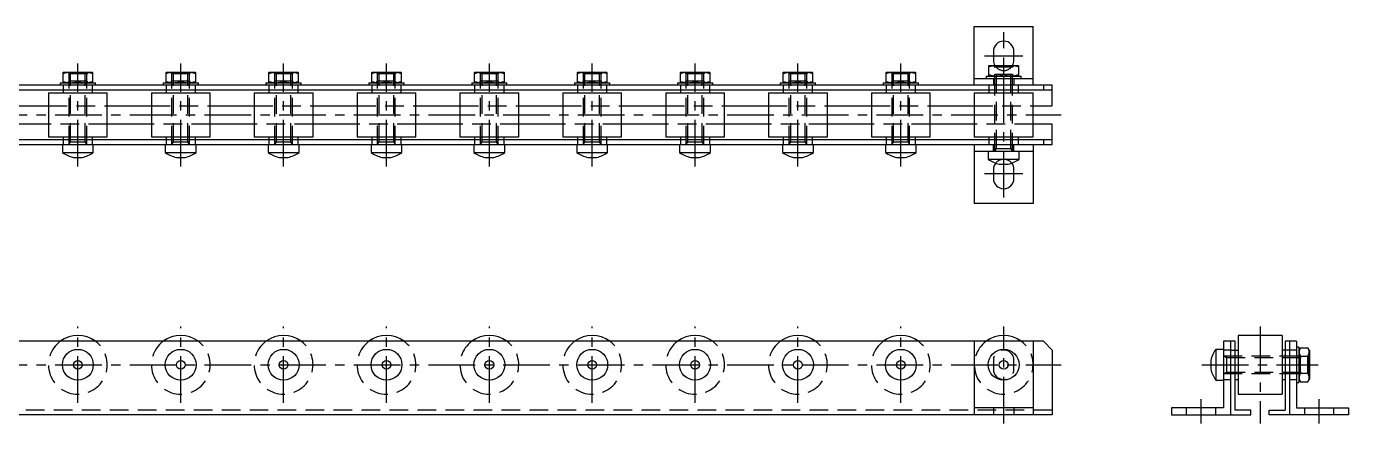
# Model space of a CAD drawing. Extents: x -3 to 869, y -8 to 142.
# Drawn here: x 419 to 868.8, y 7 to 142.1 of the extents above; entities that cross this region are included whole.
import ezdxf

# ---------------------------------------------------------------- set-up
doc = ezdxf.new("R2010")
doc.units = 0
doc.header["$LTSCALE"] = 0.5
doc.linetypes.add('CENTER', pattern=[50.8, 31.75, -6.35, 6.35, -6.35])
doc.linetypes.add('DASHED', pattern=[19.05, 12.7, -6.35])
for name, color, linetype in [('MSM_CENTER', 1, 'CENTER'), ('MSM_CONTINUOUS', 7, 'CONTINUOUS'), ('MSM_DASHED', 4, 'DASHED')]:
    doc.layers.add(name, color=color, linetype=linetype)

msp = doc.modelspace()

# ---------------------------------------------------------------- linework, layer by layer
at = {"layer": 'MSM_CENTER'}
for p, q in [((751.5, 83.91), (751.5, 140.11)), ((745, 132.11), (758, 132.11)), ((436.5, 94.51), (436.5, 129.51)), ((471.5, 94.51), (471.5, 129.51)), ((506.5, 94.51), (506.5, 129.51)), ((541.5, 94.51), (541.5, 129.51)), ((576.5, 94.51), (576.5, 129.51)), ((611.5, 94.51), (611.5, 129.51)), ((646.5, 94.51), (646.5, 129.51)), ((681.5, 94.51), (681.5, 129.51)), ((716.5, 94.51), (716.5, 129.51)), ((-3, 112.01), (771, 112.01)), ((758, 91.91), (745, 91.91)), ((436.5, 14), (436.5, 40)), ((471.5, 14), (471.5, 40)), ((506.5, 14), (506.5, 40)), ((541.5, 14), (541.5, 40)), ((576.5, 14), (576.5, 40)), ((611.5, 14), (611.5, 40)), ((646.5, 14), (646.5, 40)), ((681.5, 14), (681.5, 40)), ((716.5, 14), (716.5, 40)), ((751.5, 7), (751.5, 40)), ((838.74, 40), (838.74, 7)), ((-3, 27), (771, 27)), ((818.94, 27), (858.54, 27)), ((818.64, 7), (818.64, 15.3)), ((858.84, 7), (858.84, 15.3))]:
    msp.add_line(p, q, dxfattribs=at)
at = {"layer": 'MSM_CONTINUOUS'}
for p, q in [((741.5, 122.11), (741.5, 142.11)), ((741.5, 142.11), (761.5, 142.11)), ((761.5, 122.11), (761.5, 142.11)), ((748, 133.61), (748, 130.61)), ((755, 130.61), (755, 133.61)), ((431.6, 126.51), (431.5, 126.45)), ((431.5, 122.97), (431.5, 126.45)), ((431.6, 126.51), (441.4, 126.51)), ((436.5, 123.42), (436.5, 126.01)), ((441.5, 126.45), (441.4, 126.51)), ((441.5, 126.45), (441.5, 122.97)), ((466.6, 126.51), (466.5, 126.45)), ((466.5, 122.97), (466.5, 126.45)), ((466.6, 126.51), (476.4, 126.51)), ((471.5, 123.42), (471.5, 126.01)), ((476.5, 126.45), (476.4, 126.51)), ((476.5, 126.45), (476.5, 122.97)), ((501.6, 126.51), (501.5, 126.45)), ((501.5, 122.97), (501.5, 126.45)), ((501.6, 126.51), (511.4, 126.51)), ((506.5, 123.42), (506.5, 126.01)), ((511.5, 126.45), (511.4, 126.51)), ((511.5, 126.45), (511.5, 122.97)), ((536.6, 126.51), (536.5, 126.45)), ((536.5, 122.97), (536.5, 126.45)), ((536.6, 126.51), (546.4, 126.51)), ((541.5, 123.42), (541.5, 126.01)), ((546.5, 126.45), (546.4, 126.51)), ((546.5, 126.45), (546.5, 122.97)), ((571.6, 126.51), (571.5, 126.45)), ((571.5, 122.97), (571.5, 126.45)), ((571.6, 126.51), (581.4, 126.51)), ((576.5, 123.42), (576.5, 126.01)), ((581.5, 126.45), (581.4, 126.51)), ((581.5, 126.45), (581.5, 122.97)), ((606.6, 126.51), (606.5, 126.45)), ((606.5, 122.97), (606.5, 126.45)), ((606.6, 126.51), (616.4, 126.51)), ((611.5, 123.42), (611.5, 126.01)), ((616.5, 126.45), (616.4, 126.51)), ((616.5, 126.45), (616.5, 122.97)), ((641.6, 126.51), (641.5, 126.45)), ((641.5, 122.97), (641.5, 126.45)), ((641.6, 126.51), (651.4, 126.51)), ((646.5, 123.42), (646.5, 126.01)), ((651.5, 126.45), (651.4, 126.51)), ((651.5, 126.45), (651.5, 122.97)), ((676.6, 126.51), (676.5, 126.45)), ((676.5, 122.97), (676.5, 126.45)), ((676.6, 126.51), (686.4, 126.51)), ((681.5, 123.42), (681.5, 126.01)), ((686.5, 126.45), (686.4, 126.51)), ((686.5, 126.45), (686.5, 122.97)), ((711.6, 126.51), (711.5, 126.45)), ((711.5, 122.97), (711.5, 126.45)), ((711.6, 126.51), (721.4, 126.51)), ((716.5, 123.42), (716.5, 126.01)), ((721.5, 126.45), (721.4, 126.51)), ((721.5, 126.45), (721.5, 122.97)), ((746.6, 128.81), (746.5, 128.75)), ((746.5, 125.27), (746.5, 128.75)), ((746.6, 128.81), (756.4, 128.81)), ((751.5, 125.72), (751.5, 128.31)), ((756.5, 128.75), (756.4, 128.81)), ((756.5, 128.75), (756.5, 125.27)), ((768, 122.11), (0, 122.11)), ((430.5, 122.91), (430.5, 122.11)), ((430.5, 122.91), (442.5, 122.91)), ((431.5, 122.97), (431.6, 122.91)), ((441.4, 122.91), (441.5, 122.97)), ((442.5, 122.11), (442.5, 122.91)), ((465.5, 122.91), (465.5, 122.11)), ((465.5, 122.91), (477.5, 122.91)), ((466.5, 122.97), (466.6, 122.91)), ((476.4, 122.91), (476.5, 122.97)), ((477.5, 122.11), (477.5, 122.91)), ((500.5, 122.91), (500.5, 122.11)), ((500.5, 122.91), (512.5, 122.91)), ((501.5, 122.97), (501.6, 122.91)), ((511.4, 122.91), (511.5, 122.97)), ((512.5, 122.11), (512.5, 122.91)), ((535.5, 122.91), (535.5, 122.11)), ((535.5, 122.91), (547.5, 122.91)), ((536.5, 122.97), (536.6, 122.91)), ((546.4, 122.91), (546.5, 122.97)), ((547.5, 122.11), (547.5, 122.91)), ((570.5, 122.91), (570.5, 122.11)), ((570.5, 122.91), (582.5, 122.91)), ((571.5, 122.97), (571.6, 122.91)), ((581.4, 122.91), (581.5, 122.97)), ((582.5, 122.11), (582.5, 122.91)), ((605.5, 122.91), (605.5, 122.11)), ((605.5, 122.91), (617.5, 122.91)), ((606.5, 122.97), (606.6, 122.91)), ((616.4, 122.91), (616.5, 122.97)), ((617.5, 122.11), (617.5, 122.91)), ((640.5, 122.91), (640.5, 122.11)), ((640.5, 122.91), (652.5, 122.91)), ((641.5, 122.97), (641.6, 122.91)), ((651.4, 122.91), (651.5, 122.97)), ((652.5, 122.11), (652.5, 122.91)), ((675.5, 122.91), (675.5, 122.11)), ((675.5, 122.91), (687.5, 122.91)), ((676.5, 122.97), (676.6, 122.91)), ((686.4, 122.91), (686.5, 122.97)), ((687.5, 122.11), (687.5, 122.91)), ((710.5, 122.91), (710.5, 122.11)), ((710.5, 122.91), (722.5, 122.91)), ((711.5, 122.97), (711.6, 122.91)), ((721.4, 122.91), (721.5, 122.97)), ((722.5, 122.11), (722.5, 122.91)), ((741.5, 124.41), (761.5, 124.41)), ((745.5, 125.21), (745.5, 124.41)), ((745.5, 125.21), (757.5, 125.21)), ((746.5, 125.27), (746.6, 125.21)), ((756.4, 125.21), (756.5, 125.27)), ((757.5, 124.41), (757.5, 125.21)), ((765, 122.11), (765, 120.51)), ((768, 115.11), (768, 122.11)), ((0, 120.51), (768, 120.51)), ((426.5, 119.51), (426.5, 104.51)), ((426.5, 119.51), (446.5, 119.51)), ((431.5, 120.51), (431.5, 119.51)), ((441.5, 119.51), (441.5, 120.51)), ((446.5, 104.51), (446.5, 119.51)), ((461.5, 119.51), (461.5, 104.51)), ((461.5, 119.51), (481.5, 119.51)), ((466.5, 120.51), (466.5, 119.51)), ((476.5, 119.51), (476.5, 120.51)), ((481.5, 104.51), (481.5, 119.51)), ((496.5, 119.51), (496.5, 104.51)), ((496.5, 119.51), (516.5, 119.51)), ((501.5, 120.51), (501.5, 119.51)), ((511.5, 119.51), (511.5, 120.51)), ((516.5, 104.51), (516.5, 119.51)), ((531.5, 119.51), (531.5, 104.51)), ((531.5, 119.51), (551.5, 119.51)), ((536.5, 120.51), (536.5, 119.51)), ((546.5, 119.51), (546.5, 120.51)), ((551.5, 104.51), (551.5, 119.51)), ((566.5, 119.51), (566.5, 104.51)), ((566.5, 119.51), (586.5, 119.51)), ((571.5, 120.51), (571.5, 119.51)), ((581.5, 119.51), (581.5, 120.51)), ((586.5, 104.51), (586.5, 119.51)), ((601.5, 119.51), (601.5, 104.51)), ((601.5, 119.51), (621.5, 119.51)), ((606.5, 120.51), (606.5, 119.51)), ((616.5, 119.51), (616.5, 120.51)), ((621.5, 104.51), (621.5, 119.51)), ((636.5, 119.51), (636.5, 104.51)), ((636.5, 119.51), (656.5, 119.51)), ((641.5, 120.51), (641.5, 119.51)), ((651.5, 119.51), (651.5, 120.51)), ((656.5, 104.51), (656.5, 119.51)), ((671.5, 119.51), (671.5, 104.51)), ((671.5, 119.51), (691.5, 119.51)), ((676.5, 120.51), (676.5, 119.51)), ((686.5, 119.51), (686.5, 120.51)), ((691.5, 104.51), (691.5, 119.51)), ((706.5, 119.51), (706.5, 104.51)), ((706.5, 119.51), (726.5, 119.51)), ((711.5, 120.51), (711.5, 119.51)), ((721.5, 119.51), (721.5, 120.51)), ((726.5, 104.51), (726.5, 119.51)), ((741.5, 119.51), (741.5, 104.51)), ((741.5, 119.51), (761.5, 119.51)), ((746.5, 120.51), (746.5, 119.51)), ((756.5, 119.51), (756.5, 120.51)), ((761.5, 104.51), (761.5, 119.51)), ((411.5, 115.11), (426.5, 115.11)), ((446.5, 115.11), (461.5, 115.11)), ((481.5, 115.11), (496.5, 115.11)), ((516.5, 115.11), (531.5, 115.11)), ((551.5, 115.11), (566.5, 115.11)), ((586.5, 115.11), (601.5, 115.11)), ((621.5, 115.11), (636.5, 115.11)), ((656.5, 115.11), (671.5, 115.11)), ((691.5, 115.11), (706.5, 115.11)), ((726.5, 115.11), (741.5, 115.11)), ((761.5, 115.11), (768, 115.11)), ((426.5, 108.91), (411.5, 108.91)), ((461.5, 108.91), (446.5, 108.91)), ((496.5, 108.91), (481.5, 108.91)), ((531.5, 108.91), (516.5, 108.91)), ((566.5, 108.91), (551.5, 108.91)), ((601.5, 108.91), (586.5, 108.91)), ((636.5, 108.91), (621.5, 108.91)), ((671.5, 108.91), (656.5, 108.91)), ((706.5, 108.91), (691.5, 108.91)), ((741.5, 108.91), (726.5, 108.91)), ((768, 108.91), (761.5, 108.91)), ((768, 101.91), (768, 108.91)), ((768, 103.51), (0, 103.51)), ((426.5, 104.51), (446.5, 104.51)), ((431.5, 104.51), (431.5, 103.51)), ((441.5, 103.51), (441.5, 104.51)), ((461.5, 104.51), (481.5, 104.51)), ((466.5, 104.51), (466.5, 103.51)), ((476.5, 103.51), (476.5, 104.51)), ((496.5, 104.51), (516.5, 104.51)), ((501.5, 104.51), (501.5, 103.51)), ((511.5, 103.51), (511.5, 104.51)), ((531.5, 104.51), (551.5, 104.51)), ((536.5, 104.51), (536.5, 103.51)), ((546.5, 103.51), (546.5, 104.51)), ((566.5, 104.51), (586.5, 104.51)), ((571.5, 104.51), (571.5, 103.51)), ((581.5, 103.51), (581.5, 104.51)), ((601.5, 104.51), (621.5, 104.51)), ((606.5, 104.51), (606.5, 103.51)), ((616.5, 103.51), (616.5, 104.51)), ((636.5, 104.51), (656.5, 104.51)), ((641.5, 104.51), (641.5, 103.51)), ((651.5, 103.51), (651.5, 104.51)), ((671.5, 104.51), (691.5, 104.51)), ((676.5, 104.51), (676.5, 103.51)), ((686.5, 103.51), (686.5, 104.51)), ((706.5, 104.51), (726.5, 104.51)), ((711.5, 104.51), (711.5, 103.51)), ((721.5, 103.51), (721.5, 104.51)), ((741.5, 104.51), (761.5, 104.51)), ((746.5, 104.51), (746.5, 103.51)), ((756.5, 103.51), (756.5, 104.51)), ((765, 103.51), (765, 101.91)), ((0, 101.91), (768, 101.91)), ((431.25, 101.91), (431.25, 99.2)), ((431.25, 99.2), (441.75, 99.2)), ((441.75, 99.2), (441.75, 101.91)), ((466.25, 101.91), (466.25, 99.2)), ((466.25, 99.2), (476.75, 99.2)), ((476.75, 99.2), (476.75, 101.91)), ((501.25, 101.91), (501.25, 99.2)), ((501.25, 99.2), (511.75, 99.2)), ((511.75, 99.2), (511.75, 101.91)), ((536.25, 101.91), (536.25, 99.2)), ((536.25, 99.2), (546.75, 99.2)), ((546.75, 99.2), (546.75, 101.91)), ((571.25, 101.91), (571.25, 99.2)), ((571.25, 99.2), (581.75, 99.2)), ((581.75, 99.2), (581.75, 101.91)), ((606.25, 101.91), (606.25, 99.2)), ((606.25, 99.2), (616.75, 99.2)), ((616.75, 99.2), (616.75, 101.91)), ((641.25, 101.91), (641.25, 99.2)), ((641.25, 99.2), (651.75, 99.2)), ((651.75, 99.2), (651.75, 101.91)), ((676.25, 101.91), (676.25, 99.2)), ((676.25, 99.2), (686.75, 99.2)), ((686.75, 99.2), (686.75, 101.91)), ((711.25, 101.91), (711.25, 99.2)), ((711.25, 99.2), (721.75, 99.2)), ((721.75, 99.2), (721.75, 101.91)), ((741.5, 101.91), (741.5, 81.91)), ((761.5, 99.61), (741.5, 99.61)), ((746.25, 99.61), (746.25, 96.9)), ((756.75, 96.9), (756.75, 99.61)), ((761.5, 101.91), (761.5, 81.91)), ((435.01, 97.51), (437.99, 97.51)), ((470.01, 97.51), (472.99, 97.51)), ((505.01, 97.51), (507.99, 97.51)), ((540.01, 97.51), (542.99, 97.51)), ((575.01, 97.51), (577.99, 97.51)), ((610.01, 97.51), (612.99, 97.51)), ((645.01, 97.51), (647.99, 97.51)), ((680.01, 97.51), (682.99, 97.51)), ((715.01, 97.51), (717.99, 97.51)), ((746.25, 96.9), (756.75, 96.9)), ((750.01, 95.21), (752.99, 95.21)), ((748, 93.41), (748, 90.41)), ((755, 90.41), (755, 93.41)), ((761.5, 81.91), (741.5, 81.91)), ((831.24, 37), (831.24, 17)), ((846.24, 37), (831.24, 37)), ((846.24, 37), (846.24, 17)), ((765, 35), (3, 35)), ((741.5, 35), (741.5, 10)), ((761.5, 35), (761.5, 10)), ((765, 35), (768, 32)), ((768, 32), (768, 10)), ((823.63, 32.25), (823.63, 21.75)), ((826.34, 32.25), (823.63, 32.25)), ((830.24, 35), (826.34, 35)), ((826.34, 35), (826.34, 12.3)), ((828.64, 35), (828.64, 10)), ((828.64, 32), (831.24, 32)), ((830.24, 11.6), (830.24, 35)), ((848.84, 32), (846.24, 32)), ((847.24, 35), (847.24, 11.6)), ((851.14, 35), (847.24, 35)), ((848.84, 10), (848.84, 35)), ((851.14, 35), (851.14, 12.3)), ((851.94, 33), (851.14, 33)), ((851.94, 33), (851.94, 21)), ((852.44, 32.77), (851.94, 31.9)), ((852.44, 32.77), (855.03, 32.77)), ((855.54, 31.9), (855.03, 32.77)), ((855.54, 31.9), (855.54, 22.1)), ((821.94, 28.49), (821.94, 25.51)), ((852.44, 29.89), (855.03, 29.89)), ((852.44, 24.11), (855.03, 24.11)), ((823.63, 21.75), (826.34, 21.75)), ((830.24, 22), (831.24, 22)), ((846.24, 22), (847.24, 22)), ((851.14, 21), (851.94, 21)), ((851.94, 22.1), (852.44, 21.23)), ((852.44, 21.23), (855.03, 21.23)), ((855.03, 21.23), (855.54, 22.1)), ((831.24, 17), (846.24, 17)), ((768, 10), (0, 10)), ((761.5, 12.3), (741.5, 12.3)), ((826.34, 12.3), (808.64, 12.3)), ((808.64, 12.3), (808.64, 10)), ((808.64, 10), (835.64, 10)), ((835.64, 11.6), (830.24, 11.6)), ((835.64, 10), (835.64, 11.6)), ((841.84, 11.6), (847.24, 11.6)), ((841.84, 10), (841.84, 11.6)), ((868.84, 10), (841.84, 10)), ((851.14, 12.3), (868.84, 12.3)), ((868.84, 12.3), (868.84, 10))]:
    msp.add_line(p, q, dxfattribs=at)
for centre, radius in [((436.5, 27), 5.25), ((471.5, 27), 5.25), ((506.5, 27), 5.25), ((541.5, 27), 5.25), ((576.5, 27), 5.25), ((611.5, 27), 5.25), ((646.5, 27), 5.25), ((681.5, 27), 5.25), ((716.5, 27), 5.25), ((751.5, 27), 5.25), ((436.5, 27), 1.49), ((471.5, 27), 1.49), ((506.5, 27), 1.49), ((541.5, 27), 1.49), ((576.5, 27), 1.49), ((611.5, 27), 1.49), ((646.5, 27), 1.49), ((681.5, 27), 1.49), ((716.5, 27), 1.49), ((751.5, 27), 1.49)]:
    msp.add_circle(centre, radius, dxfattribs=at)
for centre, radius, start, end in [((751.5, 133.61), 3.5, 0, 180), ((751.5, 130.61), 3.5, 180, 210.9497), ((751.5, 130.61), 3.5, 329.0503, 0), ((434, 119.08), 7.37, 70.1592, 109.8408), ((439, 119.08), 7.37, 70.1592, 109.8408), ((469, 119.08), 7.37, 70.1592, 109.8408), ((474, 119.08), 7.37, 70.1592, 109.8408), ((504, 119.08), 7.37, 70.1592, 109.8408), ((509, 119.08), 7.37, 70.1592, 109.8408), ((539, 119.08), 7.37, 70.1592, 109.8408), ((544, 119.08), 7.37, 70.1592, 109.8408), ((574, 119.08), 7.37, 70.1592, 109.8408), ((579, 119.08), 7.37, 70.1592, 109.8408), ((609, 119.08), 7.37, 70.1592, 109.8408), ((614, 119.08), 7.37, 70.1592, 109.8408), ((644, 119.08), 7.37, 70.1592, 109.8408), ((649, 119.08), 7.37, 70.1592, 109.8408), ((679, 119.08), 7.37, 70.1592, 109.8408), ((684, 119.08), 7.37, 70.1592, 109.8408), ((714, 119.08), 7.37, 70.1592, 109.8408), ((719, 119.08), 7.37, 70.1592, 109.8408), ((749, 121.38), 7.37, 70.1592, 109.8408), ((754, 121.38), 7.37, 70.1592, 109.8408), ((434, 130.34), 7.37, 250.1592, 289.8408), ((439, 130.34), 7.37, 250.1592, 289.8408), ((469, 130.34), 7.37, 250.1592, 289.8408), ((474, 130.34), 7.37, 250.1592, 289.8408), ((504, 130.34), 7.37, 250.1592, 289.8408), ((509, 130.34), 7.37, 250.1592, 289.8408), ((539, 130.34), 7.37, 250.1592, 289.8408), ((544, 130.34), 7.37, 250.1592, 289.8408), ((574, 130.34), 7.37, 250.1592, 289.8408), ((579, 130.34), 7.37, 250.1592, 289.8408), ((609, 130.34), 7.37, 250.1592, 289.8408), ((614, 130.34), 7.37, 250.1592, 289.8408), ((644, 130.34), 7.37, 250.1592, 289.8408), ((649, 130.34), 7.37, 250.1592, 289.8408), ((679, 130.34), 7.37, 250.1592, 289.8408), ((684, 130.34), 7.37, 250.1592, 289.8408), ((714, 130.34), 7.37, 250.1592, 289.8408), ((719, 130.34), 7.37, 250.1592, 289.8408), ((749, 132.64), 7.37, 250.1592, 289.8408), ((754, 132.64), 7.37, 250.1592, 289.8408), ((438.04, 109.25), 12.12, 235.9445, 255.5214), ((434.96, 109.25), 12.12, 284.4786, 304.0555), ((473.04, 109.25), 12.12, 235.9445, 255.5214), ((469.96, 109.25), 12.12, 284.4786, 304.0555), ((508.04, 109.25), 12.12, 235.9445, 255.5214), ((504.96, 109.25), 12.12, 284.4786, 304.0555), ((543.04, 109.25), 12.12, 235.9445, 255.5214), ((539.96, 109.25), 12.12, 284.4786, 304.0555), ((578.04, 109.25), 12.12, 235.9445, 255.5214), ((574.96, 109.25), 12.12, 284.4786, 304.0555), ((613.04, 109.25), 12.12, 235.9445, 255.5214), ((609.96, 109.25), 12.12, 284.4786, 304.0555), ((648.04, 109.25), 12.12, 235.9445, 255.5214), ((644.96, 109.25), 12.12, 284.4786, 304.0555), ((683.04, 109.25), 12.12, 235.9445, 255.5214), ((679.96, 109.25), 12.12, 284.4786, 304.0555), ((718.04, 109.25), 12.12, 235.9445, 255.5214), ((714.96, 109.25), 12.12, 284.4786, 304.0555), ((753.04, 106.95), 12.12, 235.9445, 255.5214), ((751.5, 93.41), 3.5, 141.2477, 180), ((749.96, 106.95), 12.12, 284.4786, 304.0555), ((751.5, 93.41), 3.5, 0, 38.7523), ((751.5, 90.41), 3.5, 180, 0), ((436.5, 27), 10, 53.1301, 126.8699), ((471.5, 27), 10, 53.1301, 126.8699), ((506.5, 27), 10, 53.1301, 126.8699), ((541.5, 27), 10, 53.1301, 126.8699), ((576.5, 27), 10, 53.1301, 126.8699), ((611.5, 27), 10, 53.1301, 126.8699), ((646.5, 27), 10, 53.1301, 126.8699), ((681.5, 27), 10, 53.1301, 126.8699), ((716.5, 27), 10, 53.1301, 126.8699), ((751.5, 27), 10, 53.1301, 126.8699), ((833.67, 25.46), 12.12, 145.9445, 165.5214), ((854.55, 31.33), 2.56, 154.3574, 214.3573), ((852.92, 31.33), 2.56, 325.6427, 25.6426), ((861.6, 27), 9.61, 162.5124, 197.4876), ((845.87, 27), 9.61, 342.5124, 17.4876), ((833.67, 28.54), 12.12, 194.4786, 214.0555), ((854.55, 22.67), 2.56, 145.6427, 205.6426), ((852.92, 22.67), 2.56, 334.3574, 34.3573)]:
    msp.add_arc(centre, radius, start, end, dxfattribs=at)
at = {"layer": 'MSM_DASHED'}
for p, q in [((432.96, 126.51), (433.5, 125.97)), ((434.04, 126.51), (433.5, 125.97)), ((439.5, 125.97), (433.5, 125.97)), ((433.5, 101.91), (433.5, 125.97)), ((434.04, 102.85), (434.04, 126.51)), ((438.96, 126.51), (439.5, 125.97)), ((438.96, 102.85), (438.96, 126.51)), ((440.04, 126.51), (439.5, 125.97)), ((439.5, 101.91), (439.5, 125.97)), ((467.96, 126.51), (468.5, 125.97)), ((469.04, 126.51), (468.5, 125.97)), ((474.5, 125.97), (468.5, 125.97)), ((468.5, 101.91), (468.5, 125.97)), ((469.04, 102.85), (469.04, 126.51)), ((473.96, 126.51), (474.5, 125.97)), ((473.96, 102.85), (473.96, 126.51)), ((475.04, 126.51), (474.5, 125.97)), ((474.5, 101.91), (474.5, 125.97)), ((502.96, 126.51), (503.5, 125.97)), ((504.04, 126.51), (503.5, 125.97)), ((509.5, 125.97), (503.5, 125.97)), ((503.5, 101.91), (503.5, 125.97)), ((504.04, 102.85), (504.04, 126.51)), ((508.96, 126.51), (509.5, 125.97)), ((508.96, 102.85), (508.96, 126.51)), ((510.04, 126.51), (509.5, 125.97)), ((509.5, 101.91), (509.5, 125.97)), ((537.96, 126.51), (538.5, 125.97)), ((539.04, 126.51), (538.5, 125.97)), ((544.5, 125.97), (538.5, 125.97)), ((538.5, 101.91), (538.5, 125.97)), ((539.04, 102.85), (539.04, 126.51)), ((543.96, 126.51), (544.5, 125.97)), ((543.96, 102.85), (543.96, 126.51)), ((545.04, 126.51), (544.5, 125.97)), ((544.5, 101.91), (544.5, 125.97)), ((572.96, 126.51), (573.5, 125.97)), ((574.04, 126.51), (573.5, 125.97)), ((579.5, 125.97), (573.5, 125.97)), ((573.5, 101.91), (573.5, 125.97)), ((574.04, 102.85), (574.04, 126.51)), ((578.96, 126.51), (579.5, 125.97)), ((578.96, 102.85), (578.96, 126.51)), ((580.04, 126.51), (579.5, 125.97)), ((579.5, 101.91), (579.5, 125.97)), ((607.96, 126.51), (608.5, 125.97)), ((609.04, 126.51), (608.5, 125.97)), ((614.5, 125.97), (608.5, 125.97)), ((608.5, 101.91), (608.5, 125.97)), ((609.04, 102.85), (609.04, 126.51)), ((613.96, 126.51), (614.5, 125.97)), ((613.96, 102.85), (613.96, 126.51)), ((615.04, 126.51), (614.5, 125.97)), ((614.5, 101.91), (614.5, 125.97)), ((642.96, 126.51), (643.5, 125.97)), ((644.04, 126.51), (643.5, 125.97)), ((649.5, 125.97), (643.5, 125.97)), ((643.5, 101.91), (643.5, 125.97)), ((644.04, 102.85), (644.04, 126.51)), ((648.96, 126.51), (649.5, 125.97)), ((648.96, 102.85), (648.96, 126.51)), ((650.04, 126.51), (649.5, 125.97)), ((649.5, 101.91), (649.5, 125.97)), ((677.96, 126.51), (678.5, 125.97)), ((679.04, 126.51), (678.5, 125.97)), ((684.5, 125.97), (678.5, 125.97)), ((678.5, 101.91), (678.5, 125.97)), ((679.04, 102.85), (679.04, 126.51)), ((683.96, 126.51), (684.5, 125.97)), ((683.96, 102.85), (683.96, 126.51)), ((685.04, 126.51), (684.5, 125.97)), ((684.5, 101.91), (684.5, 125.97)), ((712.96, 126.51), (713.5, 125.97)), ((714.04, 126.51), (713.5, 125.97)), ((719.5, 125.97), (713.5, 125.97)), ((713.5, 101.91), (713.5, 125.97)), ((714.04, 102.85), (714.04, 126.51)), ((718.96, 126.51), (719.5, 125.97)), ((718.96, 102.85), (718.96, 126.51)), ((720.04, 126.51), (719.5, 125.97)), ((719.5, 101.91), (719.5, 125.97)), ((747.96, 128.81), (748.5, 128.27)), ((749.04, 128.81), (748.5, 128.27)), ((748.5, 99.61), (748.5, 128.27)), ((754.5, 128.27), (748.5, 128.27)), ((749.04, 100.55), (749.04, 128.81)), ((753.96, 100.55), (753.96, 128.81)), ((753.96, 128.81), (754.5, 128.27)), ((755.04, 128.81), (754.5, 128.27)), ((754.5, 99.61), (754.5, 128.27)), ((431.5, 122.11), (431.5, 120.51)), ((432.96, 122.91), (433.5, 123.45)), ((439.5, 123.45), (433.5, 123.45)), ((440.04, 122.91), (439.5, 123.45)), ((441.5, 120.51), (441.5, 122.11)), ((466.5, 122.11), (466.5, 120.51)), ((467.96, 122.91), (468.5, 123.45)), ((474.5, 123.45), (468.5, 123.45)), ((475.04, 122.91), (474.5, 123.45)), ((476.5, 120.51), (476.5, 122.11)), ((501.5, 122.11), (501.5, 120.51)), ((502.96, 122.91), (503.5, 123.45)), ((509.5, 123.45), (503.5, 123.45)), ((510.04, 122.91), (509.5, 123.45)), ((511.5, 120.51), (511.5, 122.11)), ((536.5, 122.11), (536.5, 120.51)), ((537.96, 122.91), (538.5, 123.45)), ((544.5, 123.45), (538.5, 123.45)), ((545.04, 122.91), (544.5, 123.45)), ((546.5, 120.51), (546.5, 122.11)), ((571.5, 122.11), (571.5, 120.51)), ((572.96, 122.91), (573.5, 123.45)), ((579.5, 123.45), (573.5, 123.45)), ((580.04, 122.91), (579.5, 123.45)), ((581.5, 120.51), (581.5, 122.11)), ((606.5, 122.11), (606.5, 120.51)), ((607.96, 122.91), (608.5, 123.45)), ((614.5, 123.45), (608.5, 123.45)), ((615.04, 122.91), (614.5, 123.45)), ((616.5, 120.51), (616.5, 122.11)), ((641.5, 122.11), (641.5, 120.51)), ((642.96, 122.91), (643.5, 123.45)), ((649.5, 123.45), (643.5, 123.45)), ((650.04, 122.91), (649.5, 123.45)), ((651.5, 120.51), (651.5, 122.11)), ((676.5, 122.11), (676.5, 120.51)), ((677.96, 122.91), (678.5, 123.45)), ((684.5, 123.45), (678.5, 123.45)), ((685.04, 122.91), (684.5, 123.45)), ((686.5, 120.51), (686.5, 122.11)), ((711.5, 122.11), (711.5, 120.51)), ((712.96, 122.91), (713.5, 123.45)), ((719.5, 123.45), (713.5, 123.45)), ((720.04, 122.91), (719.5, 123.45)), ((721.5, 120.51), (721.5, 122.11)), ((746.5, 122.11), (746.5, 120.51)), ((747.96, 125.21), (748.5, 125.75)), ((748, 124.41), (748, 122.11)), ((754.5, 125.75), (748.5, 125.75)), ((755.04, 125.21), (754.5, 125.75)), ((755, 124.41), (755, 122.11)), ((756.5, 120.51), (756.5, 122.11)), ((426.5, 115.11), (446.5, 115.11)), ((461.5, 115.11), (481.5, 115.11)), ((496.5, 115.11), (516.5, 115.11)), ((531.5, 115.11), (551.5, 115.11)), ((566.5, 115.11), (586.5, 115.11)), ((601.5, 115.11), (621.5, 115.11)), ((636.5, 115.11), (656.5, 115.11)), ((671.5, 115.11), (691.5, 115.11)), ((706.5, 115.11), (726.5, 115.11)), ((741.5, 115.11), (761.5, 115.11)), ((446.5, 108.91), (426.5, 108.91)), ((481.5, 108.91), (461.5, 108.91)), ((516.5, 108.91), (496.5, 108.91)), ((551.5, 108.91), (531.5, 108.91)), ((586.5, 108.91), (566.5, 108.91)), ((621.5, 108.91), (601.5, 108.91)), ((656.5, 108.91), (636.5, 108.91)), ((691.5, 108.91), (671.5, 108.91)), ((726.5, 108.91), (706.5, 108.91)), ((761.5, 108.91), (741.5, 108.91)), ((431.5, 103.51), (431.5, 101.91)), ((441.5, 101.91), (441.5, 103.51)), ((466.5, 103.51), (466.5, 101.91)), ((476.5, 101.91), (476.5, 103.51)), ((501.5, 103.51), (501.5, 101.91)), ((511.5, 101.91), (511.5, 103.51)), ((536.5, 103.51), (536.5, 101.91)), ((546.5, 101.91), (546.5, 103.51)), ((571.5, 103.51), (571.5, 101.91)), ((581.5, 101.91), (581.5, 103.51)), ((606.5, 103.51), (606.5, 101.91)), ((616.5, 101.91), (616.5, 103.51)), ((641.5, 103.51), (641.5, 101.91)), ((651.5, 101.91), (651.5, 103.51)), ((676.5, 103.51), (676.5, 101.91)), ((686.5, 101.91), (686.5, 103.51)), ((711.5, 103.51), (711.5, 101.91)), ((721.5, 101.91), (721.5, 103.51)), ((746.5, 103.51), (746.5, 101.91)), ((756.5, 101.91), (756.5, 103.51)), ((433.5, 102.85), (439.5, 102.85)), ((433.5, 101.91), (434.04, 102.85)), ((439.5, 101.91), (438.96, 102.85)), ((468.5, 102.85), (474.5, 102.85)), ((468.5, 101.91), (469.04, 102.85)), ((474.5, 101.91), (473.96, 102.85)), ((503.5, 102.85), (509.5, 102.85)), ((503.5, 101.91), (504.04, 102.85)), ((509.5, 101.91), (508.96, 102.85)), ((538.5, 102.85), (544.5, 102.85)), ((538.5, 101.91), (539.04, 102.85)), ((544.5, 101.91), (543.96, 102.85)), ((573.5, 102.85), (579.5, 102.85)), ((573.5, 101.91), (574.04, 102.85)), ((579.5, 101.91), (578.96, 102.85)), ((608.5, 102.85), (614.5, 102.85)), ((608.5, 101.91), (609.04, 102.85)), ((614.5, 101.91), (613.96, 102.85)), ((643.5, 102.85), (649.5, 102.85)), ((643.5, 101.91), (644.04, 102.85)), ((649.5, 101.91), (648.96, 102.85)), ((678.5, 102.85), (684.5, 102.85)), ((678.5, 101.91), (679.04, 102.85)), ((684.5, 101.91), (683.96, 102.85)), ((713.5, 102.85), (719.5, 102.85)), ((713.5, 101.91), (714.04, 102.85)), ((719.5, 101.91), (718.96, 102.85)), ((748, 99.61), (748, 101.91)), ((748.5, 99.61), (749.04, 100.55)), ((748.5, 100.55), (754.5, 100.55)), ((754.5, 99.61), (753.96, 100.55)), ((755, 99.61), (755, 101.91)), ((828.64, 32), (826.34, 32)), ((851.14, 32), (848.84, 32)), ((748, 28.5), (748, 25.5)), ((755, 25.5), (755, 28.5)), ((826.34, 30), (855, 30)), ((826.34, 30), (827.27, 29.46)), ((827.27, 30), (827.27, 24)), ((827.27, 29.46), (855.54, 29.46)), ((851.94, 30.54), (852.48, 30)), ((852.48, 24), (852.48, 30)), ((855.54, 30.54), (855, 30)), ((855, 24), (855, 30)), ((855.54, 29.46), (855, 30)), ((826.34, 24), (827.27, 24.54)), ((826.34, 24), (855, 24)), ((827.27, 24.54), (855.54, 24.54)), ((851.94, 23.46), (852.48, 24)), ((855.54, 24.54), (855, 24)), ((855.54, 23.46), (855, 24)), ((826.34, 22), (828.64, 22)), ((848.84, 22), (851.14, 22)), ((768, 11.6), (0, 11.6)), ((748, 12.3), (748, 10)), ((755, 12.3), (755, 10)), ((813.64, 12.3), (813.64, 10)), ((823.64, 10), (823.64, 12.3)), ((853.84, 12.3), (853.84, 10)), ((863.84, 10), (863.84, 12.3))]:
    msp.add_line(p, q, dxfattribs=at)
for centre, radius, start, end in [((751.5, 130.61), 3.5, 210.9497, 329.0503), ((751.5, 93.41), 3.5, 38.7523, 141.2477), ((436.5, 27), 10, 126.8699, 53.1301), ((471.5, 27), 10, 126.8699, 53.1301), ((506.5, 27), 10, 126.8699, 53.1301), ((541.5, 27), 10, 126.8699, 53.1301), ((576.5, 27), 10, 126.8699, 53.1301), ((611.5, 27), 10, 126.8699, 53.1301), ((646.5, 27), 10, 126.8699, 53.1301), ((681.5, 27), 10, 126.8699, 53.1301), ((716.5, 27), 10, 126.8699, 53.1301), ((751.5, 27), 10, 126.8699, 53.1301), ((751.5, 28.5), 3.5, 0, 180), ((751.5, 25.5), 3.5, 180, 0)]:
    msp.add_arc(centre, radius, start, end, dxfattribs=at)

doc.saveas('drawing.dxf')
